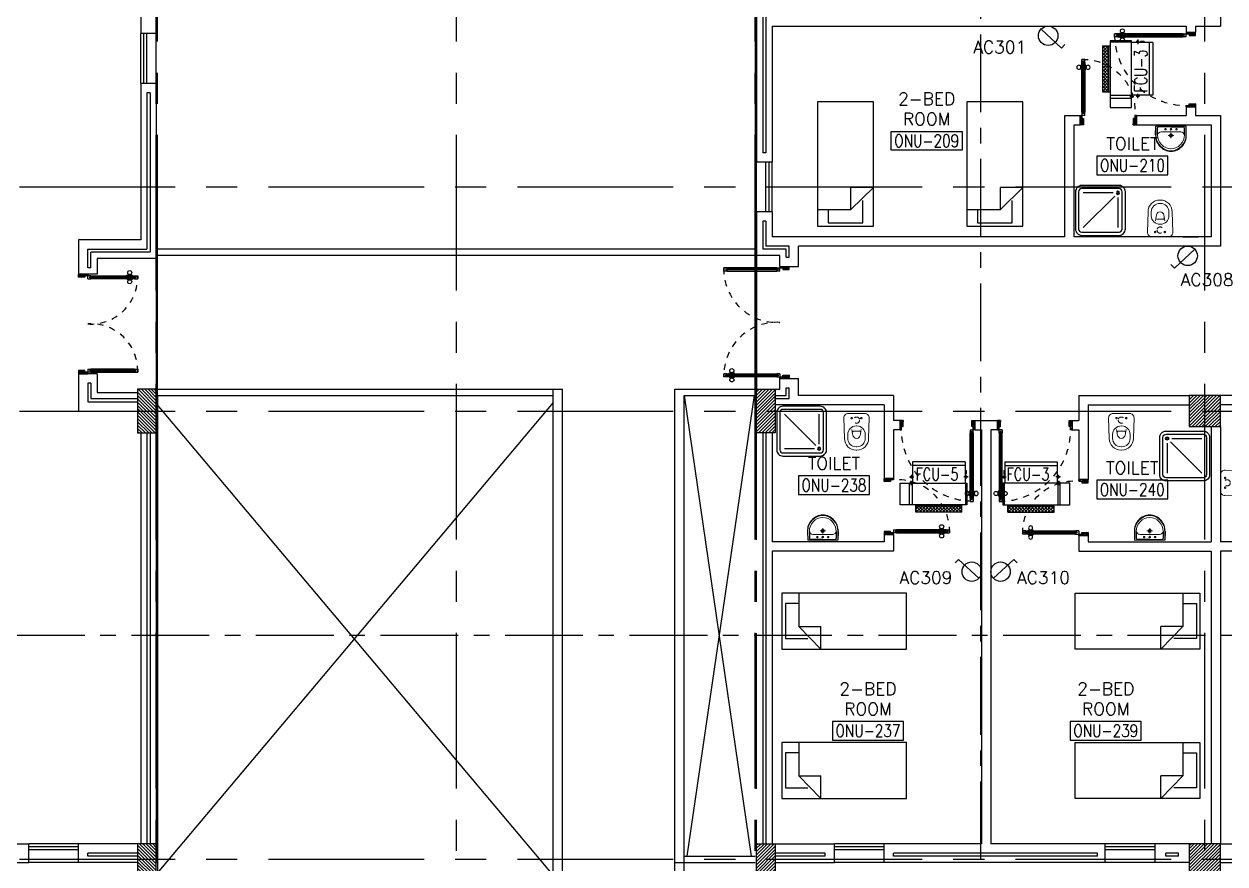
# Model space of a CAD drawing. Extents: x 88808.2 to 88899.2, y 39921.6 to 40001.1.
# Drawn here: x 88849.01 to 88868.29, y 39928.4 to 39941.9 of the extents above; entities that cross this region are included whole.
import ezdxf
from ezdxf.enums import TextEntityAlignment as Align

# ---------------------------------------------------------------- set-up
doc = ezdxf.new("R2010")
doc.units = 0
doc.header["$MEASUREMENT"] = 0
for name, pattern in [('CENTER', [2, 1.25, -0.25, 0.25, -0.25]), ('CENTERX2', [4, 2.5, -0.5, 0.5, -0.5]), ('DASHED', [0.75, 0.5, -0.25]), ('HIDDEN', [0.375, 0.25, -0.125]), ('HIDDEN2', [0.1875, 0.125, -0.0625])]:
    doc.linetypes.add(name, pattern=pattern)
doc.layers.get('0').update_dxf_attribs({"color": 11, "linetype": 'CONTINUOUS'})
for name, color, linetype in [('AXES', 11, 'CENTERX2'), ('AXES1', 11, 'CENTER'), ('COL', 11, 'CONTINUOUS'), ('DOOR', 11, 'CONTINUOUS'), ('E-SOCKETS', 4, 'CONTINUOUS'), ('EJ', 11, 'CONTINUOUS'), ('FCU', 3, 'CONTINUOUS'), ('FIX', 11, 'CONTINUOUS'), ('FUR', 11, 'CONTINUOUS'), ('HAT', 11, 'CONTINUOUS'), ('INSUL', 11, 'CONTINUOUS'), ('RM-BOX', 11, 'CONTINUOUS'), ('RM-NAME', 11, 'CONTINUOUS'), ('RM-NO', 11, 'CONTINUOUS'), ('ROOF', 11, 'CONTINUOUS'), ('SHAFT', 11, 'CONTINUOUS'), ('TEXTN', 2, 'CONTINUOUS'), ('WALL', 11, 'CONTINUOUS'), ('WIN', 11, 'CONTINUOUS')]:
    doc.layers.add(name, color=color, linetype=linetype)
doc.styles.add('ROMANS', font='ROMANS.shx', dxfattribs={"width": 0.6})

# ---------------------------------------------------------------- blocks, each defined once
blk = doc.blocks.new('A$C1DFA4FE8')
at = {"layer": 'DOOR', "color": 0, "linetype": 'ByBlock'}
for p, q in [((0, 1631), (0, 1581)), ((0, 1581), (0, 1631)), ((50, 1631), (0, 1631)), ((50, 1581), (0, 1581)), ((30, 1614), (30, 1598)), ((50, 1614), (30, 1614)), ((50, 1598), (30, 1598)), ((50, 1631), (50, 1614)), ((50, 1598), (50, 1581)), ((750, 1614), (750, 1631)), ((750, 1631), (800, 1631)), ((770, 1614), (750, 1614)), ((750, 1581), (750, 1598)), ((750, 1598), (770, 1598)), ((800, 1581), (750, 1581)), ((770, 1598), (770, 1614)), ((950, 1656), (800, 1656)), ((800, 1656), (800, 1631)), ((800, 1581), (800, 1631)), ((800, 1631), (850, 1631)), ((850, 1631), (850, 1606)), ((850, 1606), (950, 1606)), ((950, 1606), (950, 1656)), ((0, 81), (0, 131)), ((0, 131), (0, 81)), ((50, 131), (0, 131)), ((50, 81), (0, 81)), ((30, 98), (30, 114)), ((50, 114), (30, 114)), ((50, 98), (30, 98)), ((50, 114), (50, 131)), ((50, 81), (50, 98)), ((83, 131), (83, 138)), ((173, 138), (83, 138)), ((83, 81), (83, 74)), ((173, 74), (83, 74)), ((95, 138), (95, 147)), ((95, 147), (160, 147)), ((95, 138), (160, 138)), ((95, 74), (95, 65)), ((95, 74), (160, 74)), ((95, 65), (160, 65)), ((160, 138), (160, 147)), ((160, 74), (160, 65)), ((173, 131), (173, 138)), ((173, 81), (173, 74)), ((750, 131), (750, 114)), ((800, 131), (750, 131)), ((750, 114), (770, 114)), ((750, 98), (750, 81)), ((770, 98), (750, 98)), ((750, 81), (800, 81)), ((770, 114), (770, 98)), ((800, 131), (800, 81)), ((800, 56), (800, 81)), ((800, 81), (850, 81)), ((950, 56), (800, 56)), ((850, 106), (950, 106)), ((850, 81), (850, 106)), ((950, 106), (950, 56))]:
    blk.add_line(p, q, dxfattribs=at)
at = {"layer": 'DOOR', "linetype": 'ByBlock'}
for p, q in [((750, 1631), (50, 1631)), ((750, 1614), (50, 1614)), ((750, 1598), (50, 1598)), ((50, 1581), (750, 1581)), ((50, 131), (750, 131)), ((750, 114), (50, 114)), ((750, 98), (50, 98)), ((750, 81), (50, 81))]:
    blk.add_line(p, q, dxfattribs=at)
at = {"layer": 'DOOR', "color": 9, "linetype": 'ByBlock'}
for p, q in [((950, 1606), (837, 1656)), ((950, 1606), (850, 1619)), ((950, 1606), (910, 1656)), ((950, 106), (837, 56)), ((950, 106), (850, 93)), ((950, 106), (910, 56))]:
    blk.add_line(p, q, dxfattribs=at)
at = {"layer": 'DOOR', "color": 0, "linetype": 'ByBlock'}
for centre in [(128, 179), (128, 32)]:
    blk.add_circle(centre, 32.4, dxfattribs=at)
at = {"layer": 'DOOR', "linetype": 'HIDDEN', "ltscale": 0.5}
for centre, start, end in [((752, 1606), 178.0938, 273.7249), ((752, 106), 86.2751, 181.9062)]:
    blk.add_arc(centre, 752, start, end, dxfattribs=at)
at = {"layer": 'DOOR', "color": 9, "linetype": 'ByBlock'}
for centre, radius, start, end in [((950, 1606), 154, 161.1053, 166.2858), ((950, 1606), 134, 158.1598, 169.28), ((950, 1606), 114, 154.0838, 167.3774), ((950, 1606), 94.4, 148.0182, 180), ((950, 1606), 74.4, 137.7764, 180), ((950, 1606), 54.4, 113.2074, 180), ((950, 1606), 34.4, 90, 180), ((950, 1606), 14.4, 90, 180), ((950, 106), 154, 193.7142, 198.8947), ((950, 106), 134, 190.72, 201.8402), ((950, 106), 114, 192.6226, 205.9162), ((950, 106), 94.4, 180, 211.9818), ((950, 106), 74.4, 180, 222.2236), ((950, 106), 54.4, 180, 246.7926), ((950, 106), 34.4, 180, 270), ((950, 106), 14.4, 180, 270)]:
    blk.add_arc(centre, radius, start, end, dxfattribs=at)
blk = doc.blocks.new('WC1')
at = {"layer": 'FIX', "lineweight": 20}
for p, q in [((-210, 204), (-538, 194)), ((-727, 5), (-727, -5)), ((-674, 5), (-674, -5)), ((-534, 24), (-540, 0)), ((-540, 0), (-534, -24)), ((-475, 141), (-538, 141)), ((-395, 76), (-490, 60)), ((-339, 5), (-339, -5)), ((-538, -141), (-475, -141)), ((-490, -60), (-395, -76)), ((-538, -194), (-210, -204))]:
    blk.add_line(p, q, dxfattribs=at)
at = {"layer": 'FIX', "linetype": 'Continuous', "lineweight": 20}
blk.add_line((-420, -47), (-420, 45), dxfattribs=at)
at = {"layer": 'FIX', "lineweight": 20}
blk.add_lwpolyline([(-213, -204), (-210, -204, 0.414214), (-137, -131), (-137, 0), (-137, 131, 0.414214), (-210, 204)], format="xyb", dxfattribs=at)
at = {"layer": 'FIX', "linetype": 'HIDDEN2', "lineweight": 20, "ltscale": 0.3}
blk.add_circle((-245, 0), 49.8, dxfattribs=at)
at = {"layer": 'FIX', "linetype": 'HIDDEN', "lineweight": 20, "ltscale": 0.05}
for centre in [(-213, 78), (-213, -77)]:
    blk.add_circle(centre, 11.6, dxfattribs=at)
at = {"layer": 'FIX', "lineweight": 20}
for centre, radius, start, end in [((-538, 5), 189, 90, 180), ((-538, 5), 136, 90, 180), ((-473, -7), 68.2, 128.9242, 152.8468), ((-464, -18), 82, 108.496, 128.9242), ((-475, 5), 136, 360, 90), ((-538, -5), 189, 180, 270), ((-538, -5), 136, 180, 270), ((-473, 7), 68.2, 207.1532, 231.0758), ((-464, 18), 82, 231.0758, 251.504), ((-475, -5), 136, 270, 0)]:
    blk.add_arc(centre, radius, start, end, dxfattribs=at)
at = {"layer": 'FIX', "linetype": 'Continuous', "lineweight": 20}
for centre, start, end in [((-443, 46), 357.6662, 91.6121), ((-442, -46), 268.3879, 2.3338)]:
    blk.add_arc(centre, 22.3, start, end, dxfattribs=at)
blk = doc.blocks.new('LAV1')
at = {"layer": 'FIX', "linetype": 'DASHED', "lineweight": 20, "ltscale": 0.05}
for p, q in [((50, 220), (-50, 220)), ((0, 170), (0, 270)), ((0, 170), (0, 270))]:
    blk.add_line(p, q, dxfattribs=at)
at = {"layer": 'FIX', "linetype": 'ByBlock', "ltscale": 0.3}
for p, q in [((-280, 210), (-275, 50)), ((-245, 210), (-245, 85)), ((0, 60), (-220, 60)), ((0, 60), (220, 60)), ((245, 210), (245, 85)), ((280, 210), (275, 50))]:
    blk.add_line(p, q, dxfattribs=at)
at = {"layer": 'FIX', "linetype": 'Continuous', "lineweight": 20}
for p, q in [((-275, 210), (-275, 50)), ((0, 50), (-275, 50)), ((0, 50), (-252, 50)), ((0, 155), (-181, 155)), ((0, 155), (181, 155)), ((0, 50), (275, 50)), ((0, 50), (252, 50)), ((275, 210), (275, 50))]:
    blk.add_line(p, q, dxfattribs=at)
at = {"layer": 'FIX', "lineweight": 20}
for p, q in [((16, 107), (-15, 107)), ((0, 92), (0, 123))]:
    blk.add_line(p, q, dxfattribs=at)
for centre, radius in [((0, 220), 29.5), ((0, 220), 22.5), ((0, 107), 15.5)]:
    blk.add_circle(centre, radius, dxfattribs=at)
at = {"layer": 'FIX', "linetype": 'HIDDEN', "lineweight": 20, "ltscale": 0.05}
for centre in [(-100, 107), (100, 107)]:
    blk.add_circle(centre, 12.4, dxfattribs=at)
at = {"layer": 'FIX', "linetype": 'ByBlock', "ltscale": 0.3}
for centre, radius, start, end in [((7, 220), 287, 91.3776, 182.0064), ((-7, 220), 287, 357.9936, 88.6224), ((-220, 85), 24.9, 179.7021, 269.9486), ((220, 85), 24.9, 270.0514, 0.2979)]:
    blk.add_arc(centre, radius, start, end, dxfattribs=at)
at = {"layer": 'FIX', "linetype": 'Continuous', "lineweight": 20}
for centre, radius, start, end in [((8, 217), 283, 91.6988, 181.351), ((8, 212), 253, 91.7328, 180.4884), ((-8, 217), 283, 358.649, 88.3012), ((-8, 212), 253, 359.5116, 88.2672), ((-179, 222), 66.9, 190.2006, 268.0786), ((179, 222), 66.9, 271.9214, 349.7994)]:
    blk.add_arc(centre, radius, start, end, dxfattribs=at)
blk = doc.blocks.new('C-300')
at = {"layer": 'HAT', "linetype": 'ByBlock', "ltscale": 0.3}
h = blk.add_hatch(dxfattribs=at)
h.set_pattern_fill('ANSI31', color=8, scale=300, style=0)
h.set_pattern_definition([(45, (-258496.182, -82361.005), (-26.5165043, 26.5165043), [])])
h.paths.add_polyline_path([(300, 500), (0, 500), (0, 250), (300, 250)])
h.paths.add_polyline_path([(300, 250), (0, 250), (0, 0), (300, 0)])
at = {"layer": 'COL'}
blk.add_lwpolyline([(0, 500), (300, 500), (300, 0), (0, 0)], close=True, dxfattribs=at)
blk = doc.blocks.new('C11')
at = {"layer": 'HAT'}
h = blk.add_hatch(dxfattribs=at)
h.set_pattern_fill('ANSI31', color=256, scale=300, style=0)
h.set_pattern_definition([(45, (-248556.182, -75061.005), (-26.5165043, 26.5165043), [])])
h.paths.add_polyline_path([(300, 700), (0, 700), (0, 350), (300, 350)])
h.paths.add_polyline_path([(300, 350), (0, 350), (0, 0), (300, 0)])
at = {"layer": 'COL'}
blk.add_lwpolyline([(300, 700), (300, 0), (0, 0), (0, 700)], close=True, dxfattribs=at)
blk = doc.blocks.new('DOOR90')
at = {"layer": 'DOOR', "linetype": 'ByBlock'}
for p, q in [((0, 0), (-150, 0)), ((-200, -25), (-1000, -25)), ((-200, -42), (-1000, -42)), ((-200, -58), (-1000, -58)), ((-1000, -75), (-200, -75))]:
    blk.add_line(p, q, dxfattribs=at)
at = {"layer": 'DOOR', "color": 0, "linetype": 'ByBlock'}
for p, q in [((-150, 0), (-150, -25)), ((-150, 0), (0, 0)), ((0, -50), (0, 0)), ((-1050, -25), (-1050, -75)), ((-1050, -75), (-1050, -25)), ((-1000, -25), (-1050, -25)), ((-1000, -75), (-1050, -75)), ((-1020, -42), (-1020, -58)), ((-1000, -42), (-1020, -42)), ((-1000, -58), (-1020, -58)), ((-1000, -25), (-1000, -42)), ((-1000, -58), (-1000, -75)), ((-968, -25), (-968, -18)), ((-878, -18), (-968, -18)), ((-968, -75), (-968, -82)), ((-878, -82), (-968, -82)), ((-955, -18), (-955, -9)), ((-955, -9), (-890, -9)), ((-955, -18), (-890, -18)), ((-955, -82), (-955, -91)), ((-955, -82), (-890, -82)), ((-955, -91), (-890, -91)), ((-890, -18), (-890, -9)), ((-890, -82), (-890, -91)), ((-878, -25), (-878, -18)), ((-878, -75), (-878, -82)), ((-200, -42), (-200, -25)), ((-200, -25), (-150, -25)), ((-180, -42), (-200, -42)), ((-200, -75), (-200, -58)), ((-200, -58), (-180, -58)), ((-150, -75), (-200, -75)), ((-180, -58), (-180, -42)), ((-150, -75), (-150, -25)), ((-150, -25), (-100, -25)), ((-100, -25), (-100, -50)), ((-100, -50), (0, -50)), ((-150, -900), (-150, -875)), ((-150, -875), (-100, -875)), ((0, -900), (-150, -900)), ((-150, -900), (0, -900)), ((-100, -850), (0, -850)), ((-100, -875), (-100, -850)), ((0, -850), (0, -900))]:
    blk.add_line(p, q, dxfattribs=at)
at = {"layer": 'DOOR', "color": 9, "linetype": 'ByBlock'}
for p, q in [((0, -50), (-114, 0)), ((0, -50), (-40, 0)), ((0, -50), (-100, -37)), ((0, -850), (-114, -900)), ((0, -850), (-100, -863)), ((0, -850), (-40, -900))]:
    blk.add_line(p, q, dxfattribs=at)
at = {"layer": 'DOOR', "color": 0, "linetype": 'ByBlock'}
for centre in [(-923, 24), (-923, -124)]:
    blk.add_circle(centre, 32.4, dxfattribs=at)
at = {"layer": 'DOOR', "color": 9, "linetype": 'ByBlock'}
for centre, radius, start, end in [((0, -50), 74.4, 137.7764, 180), ((0, -50), 54.4, 113.2074, 180), ((0, -50), 154, 161.1053, 166.2858), ((0, -50), 134, 158.1598, 169.28), ((0, -50), 114, 154.0838, 167.3774), ((0, -50), 94.4, 148.0182, 180), ((0, -50), 34.4, 90, 180), ((0, -50), 14.4, 90, 180), ((0, -850), 154, 193.7142, 198.8947), ((0, -850), 134, 190.72, 201.8402), ((0, -850), 94.4, 180, 211.9818), ((0, -850), 74.4, 180, 222.2236), ((0, -850), 54.4, 180, 246.7926), ((0, -850), 34.4, 180, 270), ((0, -850), 14.4, 180, 270)]:
    blk.add_arc(centre, radius, start, end, dxfattribs=at)
at = {"layer": 'DOOR', "linetype": 'HIDDEN', "ltscale": 0.5}
blk.add_arc((-222, -50), 828, 178.2701, 275.003, dxfattribs=at)
blk = doc.blocks.new('DOOR100')
at = {"layer": 'DOOR', "color": 0, "linetype": 'ByBlock'}
for p, q in [((-92, 1206), (-92, 1141)), ((-83, 1206), (-92, 1206)), ((-83, 1129), (-83, 1219)), ((-76, 1219), (-83, 1219)), ((-83, 1206), (-83, 1141)), ((-76, 1251), (-76, 1301)), ((-76, 1301), (-26, 1301)), ((-26, 1301), (-76, 1301)), ((-59, 1251), (-76, 1251)), ((-59, 1251), (-59, 1271)), ((-43, 1271), (-59, 1271)), ((-43, 1251), (-43, 1271)), ((-26, 1251), (-43, 1251)), ((-26, 1251), (-26, 1301)), ((-26, 1219), (-19, 1219)), ((-19, 1129), (-19, 1219)), ((-19, 1206), (-19, 1141)), ((-19, 1206), (-10, 1206)), ((-10, 1206), (-10, 1141)), ((-83, 1141), (-92, 1141)), ((-76, 1129), (-83, 1129)), ((-26, 1129), (-19, 1129)), ((-19, 1141), (-10, 1141)), ((-76, 200), (-59, 200)), ((-76, 150), (-76, 200)), ((-59, 200), (-59, 180)), ((-43, 200), (-26, 200)), ((-43, 180), (-43, 200)), ((-26, 200), (-26, 150)), ((-1201, 0), (-1201, 150)), ((-1201, 150), (-1176, 150)), ((-1201, 150), (-1201, 0)), ((-1151, 0), (-1201, 0)), ((-1176, 150), (-1176, 100)), ((-1176, 100), (-1151, 100)), ((-1151, 100), (-1151, 0)), ((-76, 150), (-26, 150)), ((-59, 180), (-43, 180)), ((-51, 100), (-51, 0)), ((-26, 100), (-51, 100)), ((-51, 0), (-1, 0)), ((-1, 150), (-26, 150)), ((-26, 150), (-26, 100)), ((-1, 150), (-1, 0))]:
    blk.add_line(p, q, dxfattribs=at)
at = {"layer": 'DOOR', "linetype": 'ByBlock'}
for p, q in [((-76, 1251), (-76, 200)), ((-59, 200), (-59, 1251)), ((-43, 200), (-43, 1251)), ((-26, 200), (-26, 1251))]:
    blk.add_line(p, q, dxfattribs=at)
at = {"layer": 'DOOR', "color": 9, "linetype": 'ByBlock'}
for p, q in [((-1151, 0), (-1201, 114)), ((-1151, 0), (-1201, 40)), ((-1151, 0), (-1164, 100)), ((-51, 0), (-1, 114)), ((-51, 0), (-38, 100)), ((-51, 0), (-1, 40))]:
    blk.add_line(p, q, dxfattribs=at)
at = {"layer": 'DOOR', "color": 0, "linetype": 'ByBlock'}
for centre in [(-125, 1174), (22, 1174)]:
    blk.add_circle(centre, 32.4, dxfattribs=at)
at = {"layer": 'DOOR', "linetype": 'HIDDEN', "ltscale": 0.5}
blk.add_arc((-27, 152), 1149, 89.961, 180.0931, dxfattribs=at)
at = {"layer": 'DOOR', "color": 9, "linetype": 'ByBlock'}
for centre, radius, start, end in [((-1151, 0), 154, 103.7142, 108.8947), ((-1151, 0), 134, 100.72, 111.8402), ((-1151, 0), 94.4, 90, 121.9818), ((-1151, 0), 74.4, 90, 132.2236), ((-1151, 0), 54.4, 90, 156.7926), ((-1151, 0), 34.4, 90, 180), ((-1151, 0), 14.4, 90, 180), ((-51, 0), 94.4, 58.0182, 90), ((-51, 0), 74.4, 47.7764, 90), ((-51, 0), 54.4, 23.2074, 90), ((-51, 0), 34.4, 0, 90), ((-51, 0), 14.4, 0, 90), ((-51, 0), 134, 68.1598, 79.28), ((-51, 0), 114, 64.0838, 77.3774), ((-51, 0), 154, 71.1053, 76.2858)]:
    blk.add_arc(centre, radius, start, end, dxfattribs=at)
blk = doc.blocks.new('SHR1')
at = {"layer": 'FIX'}
for p, q in [((-196, 196), (-700, 700)), ((-143, 218), (-143, 700)), ((-218, 143), (-700, 143))]:
    blk.add_line(p, q, dxfattribs=at)
for points in [[(-825, 125), (-825, 725, -0.414214), (-725, 825), (-125, 825, -0.414214), (-25, 725), (-25, 125, -0.414214), (-125, 25), (-725, 25, -0.414214)], [(-775, 125), (-775, 725, -0.414214), (-725, 775), (-125, 775, -0.414214), (-75, 725), (-75, 125, -0.414214), (-125, 75), (-725, 75, -0.414214)]]:
    blk.add_lwpolyline(points, format="xyb", close=True, dxfattribs=at)
for radius in [25, 15]:
    blk.add_circle((-143, 143), radius, dxfattribs=at)
blk = doc.blocks.new('RM1')
at = {"layer": 'RM-BOX'}
blk.add_lwpolyline([(570, -200), (-570, -200), (-570, -500), (570, -500)], close=True, dxfattribs=at)
at = {"layer": 'RM-NAME', "style": 'ROMANS'}
for tag, p in [('ROOMNAME1', (0, 324)), ('ROOMNAME2', (0, 0))]:
    blk.add_attdef(tag, text='', height=200, dxfattribs=at).set_placement(p, align=Align.MIDDLE)
at = {"layer": 'RM-NO', "style": 'ROMANS', "width": 0.8}
blk.add_attdef('ROOMNO', text='', height=200, dxfattribs=at).set_placement((0, -350), align=Align.MIDDLE)
blk = doc.blocks.new('AH20A')
at = {"layer": 'FUR'}
for p, q in [((0, 0.5), (0, -0.5)), ((1, 0.5), (0, 0.5)), ((0.1358, 0.5), (0.1358, -0.0987)), ((1, -0.5), (1, 0.5)), ((0.1358, 0.3112), (0.0277, 0.3112)), ((0.0277, 0.3112), (0.0277, -0.3087)), ((0.1358, -0.0987), (0.3125, -0.5)), ((0.1358, -0.0987), (0.3125, -0.0987)), ((0.3125, -0.5), (0.3125, -0.0987)), ((0.0277, -0.3087), (0.2076, -0.3087)), ((0, -0.5), (1, -0.5))]:
    blk.add_line(p, q, dxfattribs=at)
blk = doc.blocks.new('COL50')
at = {"layer": 'COL'}
blk.add_lwpolyline([(-250, 250), (-250, -250), (250, -250), (250, 250)], close=True, dxfattribs=at)
blk = doc.blocks.new('*X51')
at = {"color": 0}
for p, q in [((73379, 125458), (73871, 125950)), ((73379, 125511), (73818, 125950)), ((73379, 125564), (73765, 125950)), ((73379, 125617), (73712, 125950)), ((73379, 125670), (73659, 125950)), ((73379, 125723), (73606, 125950)), ((73379, 125776), (73553, 125950)), ((73379, 125829), (73500, 125950)), ((73379, 125882), (73447, 125950)), ((73379, 125935), (73394, 125950)), ((73424, 125450), (73879, 125905)), ((73477, 125450), (73879, 125852)), ((73530, 125450), (73879, 125799)), ((73583, 125450), (73879, 125746)), ((73636, 125450), (73879, 125692)), ((73690, 125450), (73879, 125639)), ((73743, 125450), (73879, 125586)), ((73796, 125450), (73879, 125533)), ((73849, 125450), (73879, 125480))]:
    blk.add_line(p, q, dxfattribs=at)
blk = doc.blocks.new('*X52')
at = {"color": 0}
for p, q in [((73379, 118298), (73831, 118750)), ((73379, 118351), (73778, 118750)), ((73379, 118404), (73725, 118750)), ((73379, 118457), (73672, 118750)), ((73379, 118510), (73619, 118750)), ((73379, 118563), (73566, 118750)), ((73379, 118616), (73513, 118750)), ((73379, 118669), (73460, 118750)), ((73379, 118722), (73407, 118750)), ((73384, 118250), (73879, 118745)), ((73437, 118250), (73879, 118692)), ((73490, 118250), (73879, 118639)), ((73543, 118250), (73879, 118586)), ((73596, 118250), (73879, 118533)), ((73649, 118250), (73879, 118480)), ((73702, 118250), (73879, 118427)), ((73755, 118250), (73879, 118374)), ((73808, 118250), (73879, 118321)), ((73861, 118250), (73879, 118268))]:
    blk.add_line(p, q, dxfattribs=at)
blk = doc.blocks.new('A$C272A55A0')
at = {"layer": 'DOOR', "color": 0, "linetype": 'ByBlock'}
for p, q in [((0, 900), (0, 1050)), ((50, 1050), (0, 1050)), ((50, 950), (50, 1050)), ((1750, 950), (1750, 1050)), ((1750, 1050), (1800, 1050)), ((1800, 1050), (1800, 900)), ((0, 900), (25, 900)), ((25, 950), (50, 950)), ((25, 900), (25, 950)), ((75, 900), (25, 900)), ((25, 850), (25, 900)), ((42, 850), (25, 850)), ((58, 870), (42, 870)), ((42, 870), (42, 850)), ((58, 850), (58, 870)), ((75, 850), (58, 850)), ((75, 900), (75, 850)), ((1725, 900), (1775, 900)), ((1725, 900), (1725, 850)), ((1725, 850), (1742, 850)), ((1742, 870), (1758, 870)), ((1742, 850), (1742, 870)), ((1775, 950), (1750, 950)), ((1758, 870), (1758, 850)), ((1758, 850), (1775, 850)), ((1775, 900), (1775, 950)), ((1800, 900), (1775, 900)), ((1775, 850), (1775, 900)), ((25, 50), (42, 50)), ((25, 50), (25, 0)), ((25, 0), (75, 0)), ((75, 0), (25, 0)), ((42, 50), (42, 30)), ((42, 30), (58, 30)), ((58, 50), (75, 50)), ((58, 50), (58, 30)), ((75, 50), (75, 0)), ((1718, 160), (1709, 160)), ((1709, 95), (1709, 160)), ((1718, 95), (1709, 95)), ((1725, 173), (1718, 173)), ((1718, 173), (1718, 83)), ((1718, 95), (1718, 160)), ((1725, 83), (1718, 83)), ((1742, 50), (1725, 50)), ((1725, 50), (1725, 0)), ((1775, 0), (1725, 0)), ((1725, 0), (1775, 0)), ((1742, 50), (1742, 30)), ((1758, 30), (1742, 30)), ((1775, 50), (1758, 50)), ((1758, 50), (1758, 30)), ((1775, 173), (1782, 173)), ((1775, 83), (1782, 83)), ((1775, 50), (1775, 0)), ((1782, 173), (1782, 83)), ((1782, 160), (1791, 160)), ((1782, 95), (1782, 160)), ((1782, 95), (1791, 95)), ((1791, 95), (1791, 160))]:
    blk.add_line(p, q, dxfattribs=at)
at = {"layer": 'DOOR', "color": 9, "linetype": 'ByBlock'}
for p, q in [((50, 1050), (0, 1010)), ((50, 1050), (0, 937)), ((50, 1050), (37, 950)), ((1750, 1050), (1800, 1010)), ((1750, 1050), (1800, 937)), ((1750, 1050), (1763, 950))]:
    blk.add_line(p, q, dxfattribs=at)
at = {"layer": 'DOOR', "linetype": 'ByBlock'}
for p, q in [((25, 850), (25, 50)), ((42, 850), (42, 50)), ((58, 850), (58, 50)), ((75, 50), (75, 850)), ((1725, 50), (1725, 850)), ((1742, 850), (1742, 50)), ((1758, 850), (1758, 50)), ((1775, 850), (1775, 50))]:
    blk.add_line(p, q, dxfattribs=at)
at = {"layer": 'DOOR', "color": 0, "linetype": 'ByBlock'}
for centre in [(1676, 128), (1824, 128)]:
    blk.add_circle(centre, 32.4, dxfattribs=at)
at = {"layer": 'DOOR', "color": 9, "linetype": 'ByBlock'}
for centre, radius, start, end in [((50, 1050), 54.4, 203.2074, 270), ((50, 1050), 74.4, 227.7764, 270), ((50, 1050), 94.4, 238.0182, 270), ((50, 1050), 34.4, 180, 270), ((50, 1050), 14.4, 180, 270), ((1750, 1050), 14.4, 270, 0), ((1750, 1050), 34.4, 270, 0), ((1750, 1050), 54.4, 270, 336.7926), ((1750, 1050), 74.4, 270, 312.2236), ((1750, 1050), 94.4, 270, 301.9818), ((50, 1050), 114, 244.0838, 257.3774), ((50, 1050), 134, 248.1598, 259.28), ((50, 1050), 154, 251.1053, 256.2858), ((1750, 1050), 114, 282.6226, 295.9162), ((1750, 1050), 134, 280.72, 291.8402), ((1750, 1050), 154, 283.7142, 288.8947)]:
    blk.add_arc(centre, radius, start, end, dxfattribs=at)
at = {"layer": 'DOOR', "linetype": 'HIDDEN', "ltscale": 0.5}
for centre, start, end in [((50, 851), 268.3174, 3.2965), ((1750, 851), 176.7035, 271.6826)]:
    blk.add_arc(centre, 851, start, end, dxfattribs=at)
at = {"layer": 'WALL', "linetype": 'ByBlock'}
blk.add_line((1800, 900), (1800, 1050), dxfattribs=at)
blk = doc.blocks.new('*X191')
at = {"color": 0}
for p, q in [((16890, -2467), (16943, -2414)), ((16890, -2520), (16990, -2420)), ((16990, -2565), (16890, -2465)), ((16890, -2573), (16990, -2473)), ((16990, -2512), (16892, -2414)), ((16990, -2459), (16945, -2414)), ((16990, -2619), (16890, -2519)), ((16890, -2626), (16990, -2526)), ((16990, -2672), (16890, -2572)), ((16890, -2679), (16990, -2579)), ((16990, -2725), (16890, -2625)), ((16890, -2732), (16990, -2632)), ((16990, -2778), (16890, -2678)), ((16890, -2785), (16990, -2685)), ((16990, -2831), (16890, -2731)), ((16890, -2838), (16990, -2738)), ((16990, -2884), (16890, -2784)), ((16890, -2891), (16990, -2791)), ((16990, -2937), (16890, -2837)), ((16890, -2944), (16990, -2844)), ((16990, -2990), (16890, -2890)), ((16890, -2997), (16990, -2897)), ((16990, -3043), (16890, -2943)), ((16890, -3050), (16990, -2950)), ((16990, -3096), (16890, -2996)), ((16890, -3103), (16990, -3003)), ((16990, -3149), (16890, -3049)), ((16892, -3155), (16990, -3056)), ((16944, -3155), (16890, -3102)), ((16945, -3155), (16990, -3109))]:
    blk.add_line(p, q, dxfattribs=at)
blk = doc.blocks.new('*X192')
at = {"color": 0}
for p, q in [((16890, -2467), (16943, -2414)), ((16890, -2520), (16990, -2420)), ((16990, -2565), (16890, -2465)), ((16890, -2573), (16990, -2473)), ((16990, -2512), (16892, -2414)), ((16990, -2459), (16945, -2414)), ((16990, -2619), (16890, -2519)), ((16890, -2626), (16990, -2526)), ((16990, -2672), (16890, -2572)), ((16890, -2679), (16990, -2579)), ((16990, -2725), (16890, -2625)), ((16890, -2732), (16990, -2632)), ((16990, -2778), (16890, -2678)), ((16890, -2785), (16990, -2685)), ((16990, -2831), (16890, -2731)), ((16890, -2838), (16990, -2738)), ((16990, -2884), (16890, -2784)), ((16890, -2891), (16990, -2791)), ((16990, -2937), (16890, -2837)), ((16890, -2944), (16990, -2844)), ((16990, -2990), (16890, -2890)), ((16890, -2997), (16990, -2897)), ((16990, -3043), (16890, -2943)), ((16890, -3050), (16990, -2950)), ((16990, -3096), (16890, -2996)), ((16890, -3103), (16990, -3003)), ((16990, -3149), (16890, -3049)), ((16892, -3155), (16990, -3056)), ((16944, -3155), (16890, -3102)), ((16945, -3155), (16990, -3109))]:
    blk.add_line(p, q, dxfattribs=at)
blk = doc.blocks.new('*X133')
at = {"color": 0}
for p, q in [((16890, -2467), (16943, -2414)), ((16890, -2520), (16990, -2420)), ((16990, -2565), (16890, -2465)), ((16890, -2573), (16990, -2473)), ((16990, -2512), (16892, -2414)), ((16990, -2459), (16945, -2414)), ((16990, -2619), (16890, -2519)), ((16890, -2626), (16990, -2526)), ((16990, -2672), (16890, -2572)), ((16890, -2679), (16990, -2579)), ((16990, -2725), (16890, -2625)), ((16890, -2732), (16990, -2632)), ((16990, -2778), (16890, -2678)), ((16890, -2785), (16990, -2685)), ((16990, -2831), (16890, -2731)), ((16890, -2838), (16990, -2738)), ((16990, -2884), (16890, -2784)), ((16890, -2891), (16990, -2791)), ((16990, -2937), (16890, -2837)), ((16890, -2944), (16990, -2844)), ((16990, -2990), (16890, -2890)), ((16890, -2997), (16990, -2897)), ((16990, -3043), (16890, -2943)), ((16890, -3050), (16990, -2950)), ((16990, -3096), (16890, -2996)), ((16890, -3103), (16990, -3003)), ((16990, -3149), (16890, -3049)), ((16892, -3155), (16990, -3056)), ((16944, -3155), (16890, -3102)), ((16945, -3155), (16990, -3109))]:
    blk.add_line(p, q, dxfattribs=at)
blk = doc.blocks.new('WHE06')
at = {"color": 2}
for p, q in [((689, 621), (346, 621)), ((346, 621), (346, 469)), ((689, 469), (689, 621)), ((60, -422), (60, 422)), ((212, 437), (269, 437)), ((232, 452), (232, 422)), ((232, 452), (252, 452)), ((242, 472), (242, 399)), ((252, 452), (252, 422)), ((305, 448), (373, 448)), ((321, 458), (321, 438)), ((321, 458), (346, 458)), ((321, 438), (346, 438)), ((346, 430), (689, 430)), ((811, 371), (689, 371)), ((711, -371), (711, 371)), ((811, -371), (811, 371)), ((811, -371), (689, -371)), ((142, -437), (142, -422)), ((142, -437), (197, -437)), ((197, -437), (197, -422)), ((221, -437), (269, -437)), ((232, -452), (232, -422)), ((232, -452), (252, -452)), ((242, -472), (242, -399)), ((252, -452), (252, -422)), ((346, -430), (689, -430))]:
    blk.add_line(p, q, dxfattribs=at)
at = {"color": 6}
for p, q in [((0, -422), (0, 422)), ((0, 422), (346, 422)), ((346, 469), (346, -451)), ((689, 469), (346, 469)), ((689, -451), (689, 469)), ((0, -422), (346, -422)), ((346, -451), (689, -451))]:
    blk.add_line(p, q, dxfattribs=at)
at = {"color": 2}
blk.add_blockref('*X133', (-16179, 2784), dxfattribs=at)

msp = doc.modelspace()

# ---------------------------------------------------------------- linework, layer by layer
at = {"layer": 'AXES'}
for p, q in [((88855.9503, 39921.6153), (88855.9503, 40000.4279)), ((88867.9703, 39921.6153), (88867.9703, 40000.4279)), ((88851.1303, 39921.6153), (88851.1303, 40000.0779)), ((88851.1503, 39921.6153), (88851.1503, 40000.0779)), ((88860.7503, 39921.6153), (88860.7503, 40000.0779)), ((88860.7703, 39921.6132), (88860.7703, 40000.0759)), ((88808.9303, 39939.2796), (88876.9703, 39939.2796)), ((88808.9303, 39935.6796), (88876.9703, 39935.6796)), ((88808.9303, 39928.4796), (88876.9703, 39928.4796))]:
    msp.add_line(p, q, dxfattribs=at)
at = {"layer": 'AXES1'}
for p, q in [((88864.3703, 39928.4796), (88864.3703, 39987.2996)), ((88818.7303, 39932.0796), (88876.9703, 39932.0796))]:
    msp.add_line(p, q, dxfattribs=at)
at = {"layer": 'E-SOCKETS'}
for p, q in [((88865.3395, 39941.8148), (88865.6674, 39941.5096)), ((88865.6674, 39941.5096), (88865.7219, 39941.5681)), ((88867.8083, 39938.2798), (88867.4805, 39937.9746)), ((88867.4805, 39937.9746), (88867.426, 39938.0331)), ((88864.013, 39933.2982), (88863.9585, 39933.2397)), ((88864.3409, 39932.9931), (88864.013, 39933.2982)), ((88864.5746, 39932.9931), (88864.9025, 39933.2982)), ((88864.9025, 39933.2982), (88864.957, 39933.2397))]:
    msp.add_line(p, q, dxfattribs=at)
for centre in [(88865.4539, 39941.7083), (88867.6939, 39938.1733), (88864.2265, 39933.0995), (88864.689, 39933.0995)]:
    msp.add_circle(centre, 0.1562, dxfattribs=at)
at = {"layer": 'EJ'}
for p, q in [((88851.1303, 39938.1796), (88851.1303, 39936.0796)), ((88860.7503, 39936.0796), (88860.7503, 39938.1796)), ((88860.7503, 39936.0796), (88860.7503, 39938.1796)), ((88860.7703, 39936.0796), (88860.7703, 39938.1796)), ((88860.7703, 39936.0796), (88860.7703, 39938.1796)), ((88851.1503, 39935.9296), (88851.1503, 39937.8546))]:
    msp.add_line(p, q, dxfattribs=at)
at = {"layer": 'FCU', "color": 6}
for p, q in [((88864.1198, 39934.8652), (88863.2753, 39934.8652)), ((88863.2753, 39934.8652), (88863.2753, 39934.5191)), ((88864.1198, 39934.8652), (88864.1198, 39934.5191)), ((88864.7557, 39934.8652), (88865.6002, 39934.8652)), ((88864.7557, 39934.8652), (88864.7557, 39934.5191)), ((88865.6002, 39934.8652), (88865.6002, 39934.5191)), ((88863.2284, 39934.5191), (88864.1484, 39934.5191)), ((88863.2284, 39934.1762), (88863.2284, 39934.5191)), ((88864.1484, 39934.5191), (88864.1484, 39934.1762)), ((88865.6471, 39934.5191), (88864.7272, 39934.5191)), ((88864.7272, 39934.5191), (88864.7272, 39934.1762)), ((88865.6471, 39934.1762), (88865.6471, 39934.5191)), ((88864.1484, 39934.1762), (88863.2284, 39934.1762)), ((88864.7272, 39934.1762), (88865.6471, 39934.1762))]:
    msp.add_line(p, q, dxfattribs=at)
at = {"layer": 'FCU', "color": 3}
for p, q in [((88863.2603, 39934.6529), (88863.2603, 39934.5962)), ((88864.1198, 39934.8049), (88863.2753, 39934.8049)), ((88864.1348, 39934.7236), (88864.1198, 39934.7236)), ((88864.1348, 39934.6686), (88864.1198, 39934.6686)), ((88864.1348, 39934.7236), (88864.1348, 39934.6686)), ((88864.1348, 39934.6438), (88864.1348, 39934.5962)), ((88864.7407, 39934.7236), (88864.7557, 39934.7236)), ((88864.7407, 39934.7236), (88864.7407, 39934.6686)), ((88864.7407, 39934.6686), (88864.7557, 39934.6686)), ((88864.7407, 39934.6438), (88864.7407, 39934.5962)), ((88864.7557, 39934.8049), (88865.6002, 39934.8049)), ((88865.6152, 39934.6529), (88865.6152, 39934.5962)), ((88863.076, 39934.1762), (88863.076, 39934.5191)), ((88863.076, 39934.5191), (88863.2284, 39934.5191)), ((88863.2254, 39934.6231), (88863.2981, 39934.6231)), ((88863.2399, 39934.5441), (88863.2599, 39934.5441)), ((88863.2399, 39934.5441), (88863.2399, 39934.5191)), ((88863.2453, 39934.6331), (88863.2753, 39934.6331)), ((88863.2453, 39934.6331), (88863.2453, 39934.6131)), ((88863.2453, 39934.6131), (88863.2753, 39934.6131)), ((88863.2499, 39934.5602), (88863.2499, 39934.4919)), ((88863.2599, 39934.5441), (88863.2599, 39934.5191)), ((88863.2671, 39934.5191), (88863.2671, 39934.1762)), ((88864.1697, 39934.6231), (88864.097, 39934.6231)), ((88864.1498, 39934.6331), (88864.1198, 39934.6331)), ((88864.1498, 39934.6131), (88864.1198, 39934.6131)), ((88864.128, 39934.5191), (88864.128, 39934.1762)), ((88864.1498, 39934.6331), (88864.1498, 39934.6131)), ((88864.7058, 39934.6231), (88864.7785, 39934.6231)), ((88864.7257, 39934.6331), (88864.7257, 39934.6131)), ((88864.7257, 39934.6331), (88864.7557, 39934.6331)), ((88864.7257, 39934.6131), (88864.7557, 39934.6131)), ((88864.7476, 39934.5191), (88864.7476, 39934.1762)), ((88865.6502, 39934.6231), (88865.5775, 39934.6231)), ((88865.6302, 39934.6331), (88865.6002, 39934.6331)), ((88865.6302, 39934.6131), (88865.6002, 39934.6131)), ((88865.6084, 39934.5191), (88865.6084, 39934.1762)), ((88865.6356, 39934.5441), (88865.6156, 39934.5441)), ((88865.6156, 39934.5441), (88865.6156, 39934.5191)), ((88865.6256, 39934.5602), (88865.6256, 39934.4919)), ((88865.6302, 39934.6331), (88865.6302, 39934.6131)), ((88865.6356, 39934.5441), (88865.6356, 39934.5191)), ((88865.7995, 39934.5191), (88865.6471, 39934.5191)), ((88865.7995, 39934.1762), (88865.7995, 39934.5191)), ((88863.2284, 39934.1762), (88863.076, 39934.1762)), ((88863.3269, 39934.054), (88863.3269, 39934.1762)), ((88864.0682, 39934.154), (88863.3269, 39934.154)), ((88864.0682, 39934.054), (88864.0682, 39934.1762)), ((88864.8073, 39934.054), (88864.8073, 39934.1762)), ((88864.8073, 39934.154), (88865.5486, 39934.154)), ((88865.5486, 39934.054), (88865.5486, 39934.1762)), ((88865.6471, 39934.1762), (88865.7995, 39934.1762)), ((88864.0682, 39934.054), (88863.3269, 39934.054)), ((88864.8073, 39934.054), (88865.5486, 39934.054))]:
    msp.add_line(p, q, dxfattribs=at)
at = {"layer": 'FIX'}
msp.add_line((88866.5225, 39939.1319), (88866.0183, 39938.6276), dxfattribs=at)
at = {"layer": 'INSUL'}
for p, q in [((88860.8703, 39942.5296), (88860.8703, 39939.8296)), ((88860.9203, 39942.5296), (88860.9203, 39939.8296)), ((88850.9803, 39940.7921), (88850.9803, 39938.3296)), ((88851.0303, 39940.7921), (88850.9803, 39940.7921)), ((88851.0303, 39940.7921), (88851.0303, 39938.2796)), ((88860.9203, 39939.8296), (88860.8703, 39939.8296)), ((88860.9203, 39938.7296), (88860.8703, 39938.7296)), ((88860.8703, 39938.7296), (88860.8703, 39938.2796)), ((88860.9203, 39938.7296), (88860.9203, 39938.3296)), ((88850.9803, 39938.6046), (88850.9803, 39938.2796)), ((88851.0303, 39938.6046), (88851.0303, 39938.2296)), ((88861.2953, 39938.3296), (88860.9203, 39938.3296)), ((88861.2953, 39938.1546), (88861.2953, 39938.3296)), ((88850.03, 39937.9796), (88850.03, 39938.2796)), ((88850.03, 39938.2796), (88850.9803, 39938.2796)), ((88850.08, 39937.9796), (88850.08, 39938.2296)), ((88851.0303, 39938.2296), (88850.08, 39938.2296)), ((88861.2453, 39938.2796), (88860.8703, 39938.2796)), ((88861.2453, 39938.1546), (88861.2453, 39938.2796)), ((88861.2453, 39938.1546), (88861.2953, 39938.1546)), ((88850.08, 39937.9796), (88850.03, 39937.9796)), ((88850.03, 39936.1296), (88850.03, 39935.8296)), ((88850.08, 39936.1296), (88850.03, 39936.1296)), ((88850.08, 39936.1296), (88850.08, 39935.8796)), ((88861.2453, 39936.0546), (88861.2953, 39936.0546)), ((88861.2453, 39935.9296), (88861.2453, 39936.0546)), ((88861.2953, 39935.8796), (88861.2953, 39936.0546)), ((88850.03, 39935.8296), (88850.8303, 39935.8296)), ((88850.08, 39935.8796), (88850.8303, 39935.8796)), ((88861.0703, 39935.9296), (88861.2453, 39935.9296)), ((88861.0703, 39935.8796), (88861.2953, 39935.8796)), ((88850.9803, 39935.3296), (88850.9803, 39928.7296)), ((88851.0303, 39935.3296), (88851.0303, 39928.7296)), ((88860.8703, 39935.3296), (88860.8703, 39928.7296)), ((88860.9203, 39935.3296), (88860.9203, 39928.7296)), ((88860.8703, 39933.9296), (88860.8703, 39928.7296)), ((88860.9203, 39933.9296), (88860.9203, 39928.7296)), ((88850.8303, 39928.5796), (88850.0303, 39928.5796)), ((88850.0303, 39928.5296), (88850.0303, 39928.5796)), ((88850.8303, 39928.5296), (88850.0303, 39928.5296)), ((88861.8703, 39928.5796), (88861.0703, 39928.5796)), ((88861.8703, 39928.5296), (88861.0703, 39928.5296)), ((88861.8703, 39928.5296), (88861.8703, 39928.5796)), ((88862.9703, 39928.5296), (88862.9703, 39928.5796)), ((88866.2453, 39928.5796), (88862.9703, 39928.5796)), ((88866.2453, 39928.5296), (88862.9703, 39928.5296)), ((88866.2453, 39928.5296), (88866.2453, 39928.5796)), ((88867.5448, 39928.5796), (88867.3453, 39928.5796)), ((88867.3453, 39928.5296), (88867.3453, 39928.5796)), ((88867.5448, 39928.5296), (88867.3453, 39928.5296)), ((88867.5448, 39928.5296), (88867.5448, 39928.5796))]:
    msp.add_line(p, q, dxfattribs=at)
at = {"layer": 'ROOF'}
for p, q in [((88860.7503, 39949.7296), (88860.7503, 39936.0796)), ((88860.7503, 39938.2796), (88851.1303, 39938.2796)), ((88861.1453, 39938.1796), (88851.1303, 39938.1796)), ((88851.1303, 39936.0796), (88851.1303, 39928.4296)), ((88851.1303, 39936.0296), (88857.6553, 39936.0296)), ((88857.5053, 39925.9946), (88857.5053, 39936.0296)), ((88857.6553, 39925.9946), (88857.6553, 39936.0296)), ((88859.4553, 39925.4196), (88859.4553, 39936.0296)), ((88859.4553, 39936.0296), (88861.1453, 39936.0296)), ((88851.1303, 39935.9296), (88857.5053, 39935.9296)), ((88859.6053, 39935.9296), (88860.7503, 39935.9296)), ((88859.6053, 39925.9946), (88859.6053, 39935.9296)), ((88859.6053, 39928.5296), (88860.7503, 39928.5296)), ((88859.4553, 39928.4296), (88860.7503, 39928.4296))]:
    msp.add_line(p, q, dxfattribs=at)
at = {"layer": 'ROOF', "color": 9}
for p, q in [((88851.1303, 39936.0796), (88851.1303, 39928.4296)), ((88851.1503, 39935.9296), (88851.1503, 39928.2296))]:
    msp.add_line(p, q, dxfattribs=at)
at = {"layer": 'SHAFT'}
for p, q in [((88857.5053, 39935.8196), (88851.1103, 39928.2196)), ((88851.1103, 39935.8196), (88857.5053, 39928.2196)), ((88859.6053, 39935.9296), (88860.6863, 39928.5296)), ((88860.7303, 39935.9296), (88859.6491, 39928.5296))]:
    msp.add_line(p, q, dxfattribs=at)
at = {"layer": 'WALL'}
for p, q in [((88868.2203, 39943.9646), (88868.2203, 39941.8646)), ((88850.8803, 39942.5238), (88850.8803, 39941.7421)), ((88851.1303, 39942.5296), (88851.1303, 39941.7421)), ((88860.7703, 39942.5296), (88860.7703, 39939.6796)), ((88861.0203, 39941.8646), (88861.0203, 39939.6796)), ((88861.0203, 39941.8646), (88867.6703, 39941.8646)), ((88867.8203, 39941.8646), (88868.2203, 39941.8646)), ((88851.1303, 39941.7421), (88850.8803, 39941.7421)), ((88867.6703, 39941.7641), (88867.8203, 39941.7641)), ((88850.8803, 39940.9421), (88850.8803, 39938.4796)), ((88851.1303, 39940.9421), (88850.8803, 39940.9421)), ((88851.1303, 39940.9421), (88851.1303, 39938.1296)), ((88867.6703, 39940.5641), (88867.8203, 39940.5641)), ((88865.7203, 39940.4296), (88865.9703, 39940.4296)), ((88865.8703, 39940.2796), (88865.9703, 39940.2796)), ((88866.8703, 39940.4296), (88867.6703, 39940.4296)), ((88866.8703, 39940.2796), (88868.0703, 39940.2796)), ((88867.8203, 39940.4296), (88868.2203, 39940.4296)), ((88868.0703, 39940.2796), (88868.0703, 39938.4796)), ((88868.2203, 39940.4296), (88868.2203, 39938.3296)), ((88861.0203, 39939.6796), (88860.7703, 39939.6796)), ((88861.0203, 39938.8796), (88860.7703, 39938.8796)), ((88860.7703, 39938.8796), (88860.7703, 39936.0296)), ((88861.0203, 39938.8796), (88861.0203, 39938.4796)), ((88850.8803, 39938.6046), (88850.8803, 39938.4296)), ((88851.1303, 39938.6046), (88851.1303, 39938.1296)), ((88849.88, 39938.4296), (88849.88, 39937.8796)), ((88850.8803, 39938.4296), (88849.88, 39938.4296)), ((88865.7203, 39938.4796), (88861.0203, 39938.4796)), ((88868.2203, 39938.3296), (88861.4453, 39938.3296)), ((88861.4453, 39938.0046), (88861.4453, 39938.3296)), ((88865.7203, 39938.3296), (88862.9703, 39938.3296)), ((88868.0703, 39938.4796), (88865.8703, 39938.4796)), ((88867.6203, 39938.4796), (88867.8703, 39938.4796)), ((88850.18, 39938.1296), (88850.18, 39937.8796)), ((88851.1303, 39938.1296), (88850.18, 39938.1296)), ((88861.1453, 39938.0046), (88861.1453, 39938.1796)), ((88861.1453, 39938.0046), (88861.4453, 39938.0046)), ((88850.18, 39937.8796), (88849.88, 39937.8796)), ((88849.88, 39936.2796), (88849.88, 39935.6796)), ((88850.18, 39936.2796), (88849.88, 39936.2796)), ((88850.18, 39936.2796), (88850.18, 39935.9796)), ((88861.1453, 39936.0296), (88861.1453, 39936.2046)), ((88861.1453, 39936.2046), (88861.4453, 39936.2046)), ((88861.4453, 39935.9296), (88861.4453, 39936.2046)), ((88850.18, 39935.9796), (88850.8303, 39935.9796)), ((88861.9703, 39935.9296), (88861.4453, 39935.9296)), ((88862.9703, 39935.9296), (88861.4453, 39935.9296)), ((88862.9703, 39935.9296), (88862.9703, 39935.5296)), ((88862.9703, 39935.9296), (88862.9703, 39935.5296)), ((88865.9453, 39935.9296), (88865.9453, 39935.5296)), ((88865.9453, 39935.9296), (88867.7203, 39935.9296)), ((88869.9953, 39935.9296), (88868.2203, 39935.9296)), ((88849.88, 39935.6796), (88850.8303, 39935.6796)), ((88861.9703, 39935.7796), (88861.0703, 39935.7796)), ((88862.8203, 39935.7796), (88861.0703, 39935.7796)), ((88862.8203, 39935.7796), (88862.8203, 39934.5976)), ((88866.0953, 39935.7796), (88866.0953, 39934.5796)), ((88863.0765, 39935.5296), (88862.9703, 39935.5296)), ((88863.0765, 39935.5296), (88863.0765, 39935.3796)), ((88864.2765, 39935.5296), (88864.2765, 39935.3796)), ((88864.639, 39935.5296), (88864.639, 39935.3796)), ((88865.8333, 39935.5296), (88865.9453, 39935.5296)), ((88865.839, 39935.5296), (88865.9453, 39935.5296)), ((88865.839, 39935.5296), (88865.839, 39935.3796)), ((88868.0703, 39935.4296), (88868.0703, 39933.5796)), ((88868.2203, 39935.4296), (88868.2203, 39933.5796)), ((88850.8803, 39935.3296), (88850.8803, 39928.7296)), ((88851.1303, 39935.3296), (88851.1303, 39928.7296)), ((88851.1303, 39935.3296), (88851.1303, 39928.7296)), ((88861.0203, 39935.3296), (88861.0203, 39933.5796)), ((88863.0765, 39935.3796), (88862.9703, 39935.3796)), ((88862.9703, 39935.3796), (88862.9703, 39934.5976)), ((88864.3828, 39935.3796), (88864.3828, 39928.7296)), ((88864.5328, 39935.3796), (88864.5328, 39928.7296)), ((88865.8333, 39935.3796), (88865.9453, 39935.3796)), ((88865.839, 39935.3796), (88865.9453, 39935.3796)), ((88865.9453, 39935.3796), (88865.9453, 39934.5796)), ((88862.9703, 39934.5976), (88862.8203, 39934.5976)), ((88861.0203, 39934.0796), (88861.0203, 39933.6796)), ((88862.8203, 39933.6976), (88862.8203, 39933.5796)), ((88862.9703, 39933.6976), (88862.8203, 39933.6976)), ((88862.8203, 39933.6976), (88862.8203, 39933.5796)), ((88862.9703, 39933.6976), (88862.9703, 39933.4296)), ((88865.9453, 39933.6796), (88865.9453, 39933.4296)), ((88866.0953, 39933.6796), (88866.0953, 39933.5796)), ((88861.9703, 39933.5796), (88861.0203, 39933.5796)), ((88862.8203, 39933.5796), (88861.0203, 39933.5796)), ((88862.9703, 39933.4296), (88861.0203, 39933.4296)), ((88861.0203, 39933.4296), (88861.0203, 39928.7296)), ((88868.0703, 39933.4296), (88868.0703, 39928.7296)), ((88868.2203, 39933.4296), (88868.2203, 39928.7296)), ((88845.9303, 39928.7296), (88849.0803, 39928.7296)), ((88849.0803, 39928.4296), (88849.0803, 39928.7296)), ((88850.8303, 39928.7296), (88849.8803, 39928.7296)), ((88849.8803, 39928.4296), (88849.8803, 39928.7296)), ((88861.0703, 39928.7296), (88862.0203, 39928.7296)), ((88862.0203, 39928.4296), (88862.0203, 39928.7296)), ((88862.8203, 39928.4296), (88862.8203, 39928.7296)), ((88864.3828, 39928.7296), (88862.8203, 39928.7296)), ((88866.3698, 39928.7296), (88864.5328, 39928.7296)), ((88866.3698, 39928.4296), (88866.3698, 39928.7296)), ((88867.7203, 39928.7296), (88867.1698, 39928.7296)), ((88867.1698, 39928.4296), (88867.1698, 39928.7296)), ((88868.2203, 39928.7296), (88868.7703, 39928.7296)), ((88845.9303, 39928.4296), (88849.0803, 39928.4296)), ((88850.8303, 39928.4296), (88849.8803, 39928.4296)), ((88861.0703, 39928.4296), (88862.0203, 39928.4296)), ((88866.3698, 39928.4296), (88862.8203, 39928.4296)), ((88867.7203, 39928.4296), (88867.1698, 39928.4296)), ((88868.2203, 39928.4296), (88868.7703, 39928.4296))]:
    msp.add_line(p, q, dxfattribs=at)
at = {"layer": 'WALL', "linetype": 'ByBlock'}
for p, q in [((88867.6703, 39941.8646), (88867.6703, 39941.7641)), ((88867.8203, 39941.8646), (88867.8203, 39941.7641)), ((88867.6703, 39940.5641), (88867.6703, 39940.4296)), ((88867.8203, 39940.5641), (88867.8203, 39940.4296)), ((88865.7203, 39938.4796), (88865.7203, 39940.4296)), ((88865.8703, 39938.4796), (88865.8703, 39940.2796)), ((88865.9703, 39940.2796), (88865.9703, 39940.4296)), ((88866.8703, 39940.2796), (88866.8703, 39940.4296)), ((88866.0953, 39935.7796), (88867.7203, 39935.7796)), ((88867.3473, 39935.7796), (88867.6703, 39935.7796)), ((88869.8453, 39935.7796), (88868.2203, 39935.7796)), ((88864.2765, 39935.5296), (88864.639, 39935.5296)), ((88864.2765, 39935.3796), (88864.3828, 39935.3796)), ((88864.639, 39935.3796), (88864.5328, 39935.3796)), ((88865.9453, 39934.5796), (88866.0953, 39934.5796)), ((88865.9453, 39933.6796), (88866.0953, 39933.6796)), ((88866.0953, 39933.5796), (88868.0703, 39933.5796)), ((88869.8453, 39933.5796), (88868.2203, 39933.5796)), ((88865.9453, 39933.4296), (88868.0703, 39933.4296)), ((88869.9953, 39933.4296), (88868.2203, 39933.4296))]:
    msp.add_line(p, q, dxfattribs=at)
at = {"layer": 'WIN'}
for p, q in [((88850.8803, 39940.9421), (88850.8803, 39941.7421)), ((88850.9303, 39940.9421), (88850.9303, 39941.7421)), ((88850.9803, 39940.9421), (88850.9803, 39941.7421)), ((88851.1303, 39940.9421), (88851.1303, 39941.7421)), ((88860.7703, 39938.8796), (88860.7703, 39939.6796)), ((88860.9203, 39938.8796), (88860.9203, 39939.6796)), ((88860.9703, 39938.8796), (88860.9703, 39939.6796)), ((88861.0203, 39938.8796), (88861.0203, 39939.6796)), ((88849.8803, 39928.7296), (88849.0803, 39928.7296)), ((88849.8803, 39928.6796), (88849.0803, 39928.6796)), ((88862.8203, 39928.7296), (88862.0203, 39928.7296)), ((88862.8203, 39928.6796), (88862.0203, 39928.6796)), ((88867.1698, 39928.7296), (88866.3698, 39928.7296)), ((88867.1698, 39928.6796), (88866.3698, 39928.6796)), ((88849.8803, 39928.6296), (88849.0803, 39928.6296)), ((88862.8203, 39928.6296), (88862.0203, 39928.6296)), ((88867.1698, 39928.6296), (88866.3698, 39928.6296)), ((88849.8803, 39928.4296), (88849.0803, 39928.4296)), ((88862.8203, 39928.4296), (88862.0203, 39928.4296)), ((88867.1698, 39928.4296), (88866.3698, 39928.4296))]:
    msp.add_line(p, q, dxfattribs=at)
at = {"layer": 'WIN', "color": 1}
msp.add_line((88861.0703, 39935.8796), (88861.0703, 39935.9296), dxfattribs=at)

# ---------------------------------------------------------------- block references
at = {"layer": 'COL', "linetype": 'ByBlock', "xscale": -0.001, "yscale": 0.001, "zscale": 0.001}
msp.add_blockref('C11', (88851.1303, 39935.3296), dxfattribs=at)
at = {"layer": 'COL', "xscale": 0.001, "yscale": 0.001, "zscale": 0.001}
for p in [(88867.9703, 39935.6796), (88867.9703, 39935.6796), (88867.9703, 39928.4796)]:
    msp.add_blockref('COL50', p, dxfattribs=at)
at = {"layer": 'COL', "color": 6, "linetype": 'ByBlock', "ltscale": 0.3, "xscale": -0.001, "yscale": 0.001, "zscale": 0.001}
msp.add_blockref('C-300', (88851.1303, 39928.2296), dxfattribs=at)
msp.add_blockref('C-300', (88851.1303, 39928.2296), dxfattribs=at)
at = {"layer": 'COL', "color": 62, "linetype": 'Continuous', "xscale": 0.001, "yscale": 0.001, "zscale": 0.001}
msp.add_blockref('C-300', (88860.7703, 39928.2296), dxfattribs=at)
at = {"layer": 'DOOR', "color": 0, "linetype": 'Continuous', "yscale": 0.001, "zscale": 0.001}
for name, p, xscale, rotation in [('DOOR100', (88867.8203, 39941.7651), 0.001, 90), ('DOOR90', (88865.9703, 39940.2796), -0.001, 90), ('DOOR100', (88864.2765, 39935.5296), -0.001, 180), ('DOOR100', (88864.639, 39935.5296), 0.001, 180)]:
    msp.add_blockref(name, p, dxfattribs=dict(at, xscale=xscale, rotation=rotation))
at = {"layer": 'DOOR', "color": 0, "linetype": 'ByBlock', "zscale": 0.001}
for name, p, xscale, yscale, rotation in [('A$C1DFA4FE8', (88850.8307, 39937.9355), 0.001, 0.001, 180), ('A$C272A55A0', (88860.2449, 39938.0046), 0.000999999996565748, 0.000999999996565748, 270), ('DOOR90', (88862.8203, 39933.6976), 0.001, 0.001, 180), ('DOOR90', (88866.0953, 39933.6796), -0.001, 0.001, 180)]:
    msp.add_blockref(name, p, dxfattribs=dict(at, xscale=xscale, yscale=yscale, rotation=rotation))
at = {"layer": 'FCU', "linetype": 'ByBlock', "xscale": 0.0009999871253967285, "yscale": 0.001000002026557922, "zscale": 0.001, "rotation": 180}
msp.add_blockref('WHE06', (88867.1359, 39941.1769), dxfattribs=at)
at = {"layer": 'FCU', "color": 11, "extrusion": (0, 0, -1), "xscale": 0.001000002026557922, "yscale": 0.0009999871253967285, "zscale": -0.001, "rotation": 270}
msp.add_blockref('*X192', (-88860.9133, 39951.0445), dxfattribs=at)
at = {"layer": 'FCU', "color": 11, "xscale": 0.001000002026557922, "yscale": 0.0009999871253967285, "zscale": 0.001, "rotation": 270}
msp.add_blockref('*X191', (88867.9622, 39951.0445), dxfattribs=at)
at = {"layer": 'FIX'}
for name, p, xscale, yscale, zscale, rotation in [('AH20A', (88862.1983, 39938.6478), 2, 0.9, 2, 90), ('AH20A', (88864.5971, 39938.6478), 2, 0.9, 2, 90), ('LAV1', (88867.4263, 39940.3006), 0.0008799999997863779, 0.0008799999997863779, 0.00087999999978, 180), ('SHR1', (88866.7183, 39939.3276), -0.001, 0.001, 0.001, 180), ('WC1', (88867.2513, 39938.3426), -0.001, 0.001, 0.001, 90), ('SHR1', (88861.9183, 39934.9316), -0.001, 0.001, 0.001, 90), ('WC1', (88862.3763, 39935.7796), 0.001, 0.001, 0.001, 90), ('WC1', (88866.6291, 39935.7796), -0.001, 0.001, 0.001, 270), ('WC1', (88866.6291, 39935.7796), -0.001, 0.001, 0.001, 270), ('SHR1', (88867.2223, 39935.3816), 0.001, 0.001, 0.001, 180), ('SHR1', (88867.2223, 39935.3816), 0.001, 0.001, 0.001, 180), ('WC1', (88868.0833, 39934.5276), 0.001, 0.001, 0.001, 180)]:
    msp.add_blockref(name, p, dxfattribs=dict(at, xscale=xscale, yscale=yscale, zscale=zscale, rotation=rotation))
for name, p, xscale, yscale, zscale in [('LAV1', (88861.8343, 39933.562), 0.0008799999997863779, 0.0008799999997863779, 0.00087999999978), ('LAV1', (88867.0843, 39933.562), 0.0008799999997863779, 0.0008799999997863779, 0.00087999999978), ('LAV1', (88867.0843, 39933.562), 0.0008799999997863779, 0.0008799999997863779, 0.00087999999978), ('AH20A', (88861.1787, 39932.3064), 2, 0.9, 2), ('AH20A', (88867.8895, 39932.3064), -2, 0.9, 2), ('AH20A', (88861.1787, 39929.9076), 2, 0.9, 2), ('AH20A', (88867.8895, 39929.9076), -2, 0.9, 2)]:
    msp.add_blockref(name, p, dxfattribs=dict(at, xscale=xscale, yscale=yscale, zscale=zscale))
at = {"layer": 'HAT', "xscale": 0.001, "yscale": 0.001, "zscale": 0.001}
for name, p in [('C11', (88860.7703, 39935.3296)), ('*X51', (88794.341, 39809.9798)), ('*X52', (88794.341, 39809.9798))]:
    msp.add_blockref(name, p, dxfattribs=at)
at = {"layer": 'RM-NO'}
ref = msp.add_blockref('RM1', (88863.5031, 39940.3707), dxfattribs=dict(at, xscale=-0.001, yscale=0.001, zscale=0.001))
ref.add_attrib('ROOMNO', 'ONU-209', dxfattribs={"height": 0.2, "style": 'ROMANS', "width": 0.8}).set_placement((88863.5031, 39940.0207), align=Align.MIDDLE)
ref.add_attrib('ROOMNAME2', 'ROOM', dxfattribs={"layer": 'RM-NAME', "height": 0.2, "style": 'ROMANS'}).set_placement((88863.5031, 39940.3707), align=Align.MIDDLE)
ref.add_attrib('ROOMNAME1', '2-BED', dxfattribs={"layer": 'RM-NAME', "height": 0.2, "style": 'ROMANS'}).set_placement((88863.5031, 39940.6945), align=Align.MIDDLE)
at = {"layer": 'RM-NO', "xscale": 0.001, "yscale": 0.001, "zscale": 0.001}
for p, values in [((88866.8079, 39939.9761), {'ROOMNO': 'ONU-210', 'ROOMNAME2': 'TOILET'}), ((88862.0134, 39934.8387), {'ROOMNO': 'ONU-238', 'ROOMNAME2': 'TOILET'}), ((88866.8034, 39934.7688), {'ROOMNO': 'ONU-240', 'ROOMNAME2': 'TOILET'}), ((88862.5601, 39930.8948), {'ROOMNO': 'ONU-237', 'ROOMNAME2': 'ROOM', 'ROOMNAME1': '2-BED'}), ((88866.3795, 39930.8948), {'ROOMNO': 'ONU-239', 'ROOMNAME2': 'ROOM', 'ROOMNAME1': '2-BED'})]:
    msp.add_blockref('RM1', p, dxfattribs=at).add_auto_attribs(values)

# ---------------------------------------------------------------- texts
at = {"layer": 'E-SOCKETS', "style": 'ROMANS'}
for s, p in [('AC301', (88864.2522, 39941.4261)), ('AC308', (88867.5828, 39937.6894)), ('AC309', (88863.0659, 39932.9048)), ('AC310', (88864.9544, 39932.9048))]:
    msp.add_text(s, height=0.2, dxfattribs=at).set_placement(p)
at = {"layer": 'TEXTN', "style": 'ROMANS', "width": 0.75}
msp.add_text('FCU-3', height=0.2, rotation=90, dxfattribs=at).set_placement((88867.0423, 39940.7993))
for s, p in [('FCU-5', (88863.3245, 39934.5663)), ('FCU-3', (88864.7858, 39934.5663))]:
    msp.add_text(s, height=0.2, dxfattribs=at).set_placement(p)

doc.saveas('drawing.dxf')
